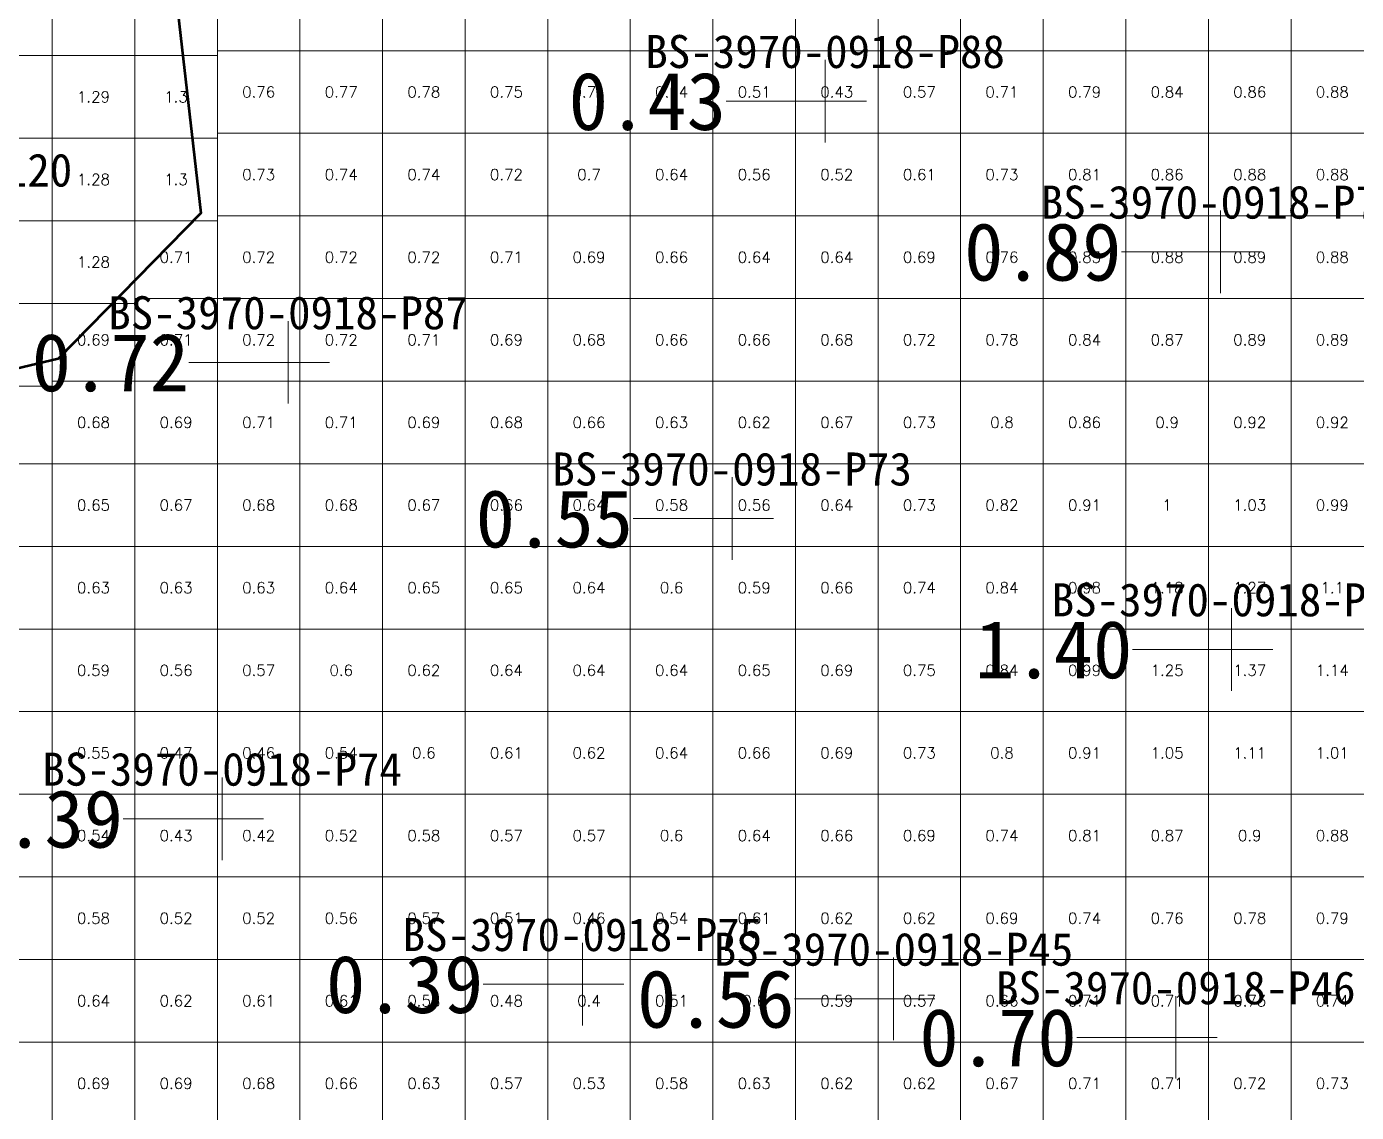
# Model space of a CAD drawing. Header units: inches. Extents: x 469796 to 469991, y 4349683 to 4349814.
# Drawn here: x 469889.99 to 469906.1, y 4349738.59 to 4349751.73 of the extents above; entities that cross this region are included whole.
import ezdxf
from ezdxf.enums import TextEntityAlignment as Align

# ---------------------------------------------------------------- set-up
doc = ezdxf.new("R2010")
doc.units = ezdxf.units.IN
doc.header["$MEASUREMENT"] = 0
for name, color, linetype, lineweight in [('点', 7, 'Continuous', 0), ('爆区方格网', 7, 'Continuous', 0), ('线条', 7, 'Continuous', 0), ('钻孔', 7, 'Continuous', 0)]:
    doc.layers.add(name, color=color, linetype=linetype, lineweight=lineweight)
doc.styles.add('3dmine_textStyle_1', font='txt.shx', dxfattribs={"height": 1, "bigfont": 'gbcbig.shx'})
doc.styles.add('3dmine_textStyle_2', font='', dxfattribs={"height": 1})
doc.styles.get('3dmine_textStyle_2').set_extended_font_data('SimSun-ExtB')

msp = doc.modelspace()

# ---------------------------------------------------------------- hatches: boundary and pattern name
at = {"layer": '钻孔', "linetype": 'Continuous', "lineweight": 0, "true_color": 0x808080, "extrusion": (0, 1, 0)}
for points in [[(-469900.663, 3959.675), (-469899.663, 3959.675), (-469899.663, 3972.675), (-469900.663, 3972.675)], [(-469893.362, 3959.975), (-469892.362, 3959.975), (-469892.362, 3972.975), (-469893.362, 3972.975)], [(-469897.724, 3959.82), (-469896.724, 3959.82), (-469896.724, 3972.82), (-469897.724, 3972.82)]]:
    msp.add_hatch(color=8, dxfattribs=at).paths.add_polyline_path(points, flags=0)
at = {"layer": '钻孔', "linetype": 'Continuous', "lineweight": 0, "true_color": 0x00ffff, "extrusion": (0, 1, 0)}
for points in [[(-469905.451, 3959.562), (-469904.451, 3959.562), (-469904.451, 3972.562), (-469905.451, 3972.562)], [(-469894.16, 3959.778), (-469893.16, 3959.778), (-469893.16, 3972.778), (-469894.16, 3972.778)], [(-469899.537, 3959.811), (-469898.537, 3959.811), (-469898.537, 3972.811), (-469899.537, 3972.811)], [(-469901.491, 3960.455), (-469900.491, 3960.455), (-469900.491, 3972.455), (-469901.491, 3972.455)], [(-469904.909, 3959.804), (-469903.909, 3959.804), (-469903.909, 3972.804), (-469904.909, 3972.804)]]:
    msp.add_hatch(color=4, dxfattribs=at).paths.add_polyline_path(points, flags=0)
at = {"layer": '钻孔', "linetype": 'Continuous', "lineweight": 0, "true_color": 0x0000ff, "extrusion": (0, 1, 0)}
msp.add_hatch(color=5, dxfattribs=at).paths.add_polyline_path([(-469905.583, 3959.773), (-469904.583, 3959.773), (-469904.583, 3972.773), (-469905.583, 3972.773)], flags=0)

# ---------------------------------------------------------------- linework, layer by layer
at = {"color": 5, "linetype": 'Continuous', "lineweight": 50, "elevation": 3966.246}
msp.add_lwpolyline([(469863.277, 4349745.916), (469865.372, 4349742.59), (469870.758, 4349742.39), (469875.513, 4349745.185), (469875.059, 4349748.364), (469877.541, 4349750.341), (469880.7, 4349749.043), (469882.661, 4349748.577), (469887.283, 4349746.98), (469890.375, 4349747.712), (469892.104, 4349749.476), (469891.705, 4349752.968), (469892.637, 4349754.266), (469889.478, 4349756.794), (469884.88, 4349759.29), (469865.757, 4349749.122), (469863.277, 4349745.916)], dxfattribs=at)
at = {"color": 5, "linetype": 'Continuous', "lineweight": 53, "elevation": 3966.246}
msp.add_lwpolyline([(469889.478, 4349756.794), (469892.637, 4349754.266), (469891.705, 4349752.968), (469892.104, 4349749.476), (469890.375, 4349747.712), (469887.283, 4349746.98)], dxfattribs=at)
at = {"layer": '点', "color": 138, "linetype": 'Continuous', "lineweight": 0, "true_color": 0x004c4c}
for points, elevation in [([(469899.663, 4349750.332), (469899.663, 4349751.332)], 3972.675), ([(469900.163, 4349750.832), (469899.163, 4349750.832)], 3972.675), ([(469904.451, 4349748.509), (469904.451, 4349749.509)], 3972.562), ([(469904.951, 4349749.009), (469903.951, 4349749.009)], 3972.562), ([(469893.16, 4349747.17), (469893.16, 4349748.17)], 3972.778), ([(469893.66, 4349747.67), (469892.66, 4349747.67)], 3972.778), ([(469898.537, 4349745.279), (469898.537, 4349746.279)], 3972.811), ([(469899.037, 4349745.779), (469898.037, 4349745.779)], 3972.811), ([(469904.583, 4349743.696), (469904.583, 4349744.696)], 3972.773), ([(469905.083, 4349744.196), (469904.083, 4349744.196)], 3972.773), ([(469892.362, 4349741.646), (469892.362, 4349742.646)], 3972.975), ([(469892.862, 4349742.146), (469891.862, 4349742.146)], 3972.975), ([(469896.724, 4349739.644), (469896.724, 4349740.644)], 3972.82), ([(469900.491, 4349739.467), (469900.491, 4349740.467)], 3972.455), ([(469897.224, 4349740.144), (469896.224, 4349740.144)], 3972.82), ([(469903.909, 4349739), (469903.909, 4349740)], 3972.804), ([(469900.991, 4349739.967), (469899.991, 4349739.967)], 3972.455), ([(469904.409, 4349739.5), (469903.409, 4349739.5)], 3972.804)]:
    msp.add_lwpolyline(points, dxfattribs=dict(at, elevation=elevation))
at = {"layer": '爆区方格网', "color": 4, "linetype": 'Continuous', "lineweight": 0, "true_color": 0x00ffff, "elevation": 3972.193}
for points in [[(469893.304, 4349751.442), (469892.304, 4349751.442), (469892.304, 4349752.442), (469893.304, 4349752.442), (469893.304, 4349751.442)], [(469894.304, 4349751.442), (469893.304, 4349751.442), (469893.304, 4349752.442), (469894.304, 4349752.442), (469894.304, 4349751.442)], [(469895.304, 4349751.442), (469894.304, 4349751.442), (469894.304, 4349752.442), (469895.304, 4349752.442), (469895.304, 4349751.442)], [(469896.304, 4349751.442), (469895.304, 4349751.442), (469895.304, 4349752.442), (469896.304, 4349752.442), (469896.304, 4349751.442)], [(469897.304, 4349751.442), (469896.304, 4349751.442), (469896.304, 4349752.442), (469897.304, 4349752.442), (469897.304, 4349751.442)], [(469898.304, 4349751.442), (469897.304, 4349751.442), (469897.304, 4349752.442), (469898.304, 4349752.442), (469898.304, 4349751.442)], [(469899.304, 4349751.442), (469898.304, 4349751.442), (469898.304, 4349752.442), (469899.304, 4349752.442), (469899.304, 4349751.442)], [(469900.304, 4349751.442), (469899.304, 4349751.442), (469899.304, 4349752.442), (469900.304, 4349752.442), (469900.304, 4349751.442)], [(469901.304, 4349751.442), (469900.304, 4349751.442), (469900.304, 4349752.442), (469901.304, 4349752.442), (469901.304, 4349751.442)], [(469902.304, 4349751.442), (469901.304, 4349751.442), (469901.304, 4349752.442), (469902.304, 4349752.442), (469902.304, 4349751.442)], [(469903.304, 4349751.442), (469902.304, 4349751.442), (469902.304, 4349752.442), (469903.304, 4349752.442), (469903.304, 4349751.442)], [(469904.304, 4349751.442), (469903.304, 4349751.442), (469903.304, 4349752.442), (469904.304, 4349752.442), (469904.304, 4349751.442)], [(469905.304, 4349751.442), (469904.304, 4349751.442), (469904.304, 4349752.442), (469905.304, 4349752.442), (469905.304, 4349751.442)], [(469906.304, 4349751.442), (469905.304, 4349751.442), (469905.304, 4349752.442), (469906.304, 4349752.442), (469906.304, 4349751.442)], [(469893.304, 4349750.442), (469892.304, 4349750.442), (469892.304, 4349751.383), (469892.304, 4349751.442), (469893.304, 4349751.442), (469893.304, 4349750.442)], [(469894.304, 4349750.442), (469893.304, 4349750.442), (469893.304, 4349751.442), (469894.304, 4349751.442), (469894.304, 4349750.442)], [(469895.304, 4349750.442), (469894.304, 4349750.442), (469894.304, 4349751.442), (469895.304, 4349751.442), (469895.304, 4349750.442)], [(469896.304, 4349750.442), (469895.304, 4349750.442), (469895.304, 4349751.442), (469896.304, 4349751.442), (469896.304, 4349750.442)], [(469897.304, 4349750.442), (469896.304, 4349750.442), (469896.304, 4349751.442), (469897.304, 4349751.442), (469897.304, 4349750.442)], [(469898.304, 4349750.442), (469897.304, 4349750.442), (469897.304, 4349751.442), (469898.304, 4349751.442), (469898.304, 4349750.442)], [(469899.304, 4349750.442), (469898.304, 4349750.442), (469898.304, 4349751.442), (469899.304, 4349751.442), (469899.304, 4349750.442)], [(469900.304, 4349750.442), (469899.304, 4349750.442), (469899.304, 4349751.442), (469900.304, 4349751.442), (469900.304, 4349750.442)], [(469901.304, 4349750.442), (469900.304, 4349750.442), (469900.304, 4349751.442), (469901.304, 4349751.442), (469901.304, 4349750.442)], [(469902.304, 4349750.442), (469901.304, 4349750.442), (469901.304, 4349751.442), (469902.304, 4349751.442), (469902.304, 4349750.442)], [(469903.304, 4349750.442), (469902.304, 4349750.442), (469902.304, 4349751.442), (469903.304, 4349751.442), (469903.304, 4349750.442)], [(469904.304, 4349750.442), (469903.304, 4349750.442), (469903.304, 4349751.442), (469904.304, 4349751.442), (469904.304, 4349750.442)], [(469905.304, 4349750.442), (469904.304, 4349750.442), (469904.304, 4349751.442), (469905.304, 4349751.442), (469905.304, 4349750.442)], [(469906.304, 4349750.442), (469905.304, 4349750.442), (469905.304, 4349751.442), (469906.304, 4349751.442), (469906.304, 4349750.442)], [(469893.304, 4349749.442), (469892.304, 4349749.442), (469892.304, 4349750.383), (469892.304, 4349750.442), (469893.304, 4349750.442), (469893.304, 4349749.442)], [(469894.304, 4349749.442), (469893.304, 4349749.442), (469893.304, 4349750.442), (469894.304, 4349750.442), (469894.304, 4349749.442)], [(469895.304, 4349749.442), (469894.304, 4349749.442), (469894.304, 4349750.442), (469895.304, 4349750.442), (469895.304, 4349749.442)], [(469896.304, 4349749.442), (469895.304, 4349749.442), (469895.304, 4349750.442), (469896.304, 4349750.442), (469896.304, 4349749.442)], [(469897.304, 4349749.442), (469896.304, 4349749.442), (469896.304, 4349750.442), (469897.304, 4349750.442), (469897.304, 4349749.442)], [(469898.304, 4349749.442), (469897.304, 4349749.442), (469897.304, 4349750.442), (469898.304, 4349750.442), (469898.304, 4349749.442)], [(469899.304, 4349749.442), (469898.304, 4349749.442), (469898.304, 4349750.442), (469899.304, 4349750.442), (469899.304, 4349749.442)], [(469900.304, 4349749.442), (469899.304, 4349749.442), (469899.304, 4349750.442), (469900.304, 4349750.442), (469900.304, 4349749.442)], [(469901.304, 4349749.442), (469900.304, 4349749.442), (469900.304, 4349750.442), (469901.304, 4349750.442), (469901.304, 4349749.442)], [(469902.304, 4349749.442), (469901.304, 4349749.442), (469901.304, 4349750.442), (469902.304, 4349750.442), (469902.304, 4349749.442)], [(469903.304, 4349749.442), (469902.304, 4349749.442), (469902.304, 4349750.442), (469903.304, 4349750.442), (469903.304, 4349749.442)], [(469904.304, 4349749.442), (469903.304, 4349749.442), (469903.304, 4349750.442), (469904.304, 4349750.442), (469904.304, 4349749.442)], [(469905.304, 4349749.442), (469904.304, 4349749.442), (469904.304, 4349750.442), (469905.304, 4349750.442), (469905.304, 4349749.442)], [(469906.304, 4349749.442), (469905.304, 4349749.442), (469905.304, 4349750.442), (469906.304, 4349750.442), (469906.304, 4349749.442)], [(469892.304, 4349748.442), (469891.304, 4349748.442), (469891.304, 4349749.383), (469892.304, 4349749.383), (469892.304, 4349748.442)], [(469893.304, 4349748.442), (469892.304, 4349748.442), (469892.304, 4349749.383), (469892.304, 4349749.442), (469893.304, 4349749.442), (469893.304, 4349748.442)], [(469894.304, 4349748.442), (469893.304, 4349748.442), (469893.304, 4349749.442), (469894.304, 4349749.442), (469894.304, 4349748.442)], [(469895.304, 4349748.442), (469894.304, 4349748.442), (469894.304, 4349749.442), (469895.304, 4349749.442), (469895.304, 4349748.442)], [(469896.304, 4349748.442), (469895.304, 4349748.442), (469895.304, 4349749.442), (469896.304, 4349749.442), (469896.304, 4349748.442)], [(469897.304, 4349748.442), (469896.304, 4349748.442), (469896.304, 4349749.442), (469897.304, 4349749.442), (469897.304, 4349748.442)], [(469898.304, 4349748.442), (469897.304, 4349748.442), (469897.304, 4349749.442), (469898.304, 4349749.442), (469898.304, 4349748.442)], [(469899.304, 4349748.442), (469898.304, 4349748.442), (469898.304, 4349749.442), (469899.304, 4349749.442), (469899.304, 4349748.442)], [(469900.304, 4349748.442), (469899.304, 4349748.442), (469899.304, 4349749.442), (469900.304, 4349749.442), (469900.304, 4349748.442)], [(469901.304, 4349748.442), (469900.304, 4349748.442), (469900.304, 4349749.442), (469901.304, 4349749.442), (469901.304, 4349748.442)], [(469902.304, 4349748.442), (469901.304, 4349748.442), (469901.304, 4349749.442), (469902.304, 4349749.442), (469902.304, 4349748.442)], [(469903.304, 4349748.442), (469902.304, 4349748.442), (469902.304, 4349749.442), (469903.304, 4349749.442), (469903.304, 4349748.442)], [(469904.304, 4349748.442), (469903.304, 4349748.442), (469903.304, 4349749.442), (469904.304, 4349749.442), (469904.304, 4349748.442)], [(469905.304, 4349748.442), (469904.304, 4349748.442), (469904.304, 4349749.442), (469905.304, 4349749.442), (469905.304, 4349748.442)], [(469906.304, 4349748.442), (469905.304, 4349748.442), (469905.304, 4349749.442), (469906.304, 4349749.442), (469906.304, 4349748.442)], [(469891.304, 4349747.442), (469890.304, 4349747.442), (469890.304, 4349748.383), (469891.304, 4349748.383), (469891.304, 4349747.442)], [(469892.304, 4349747.442), (469891.304, 4349747.442), (469891.304, 4349748.383), (469891.304, 4349748.442), (469892.304, 4349748.442), (469892.304, 4349747.442)], [(469893.304, 4349747.442), (469892.304, 4349747.442), (469892.304, 4349748.442), (469893.304, 4349748.442), (469893.304, 4349747.442)], [(469894.304, 4349747.442), (469893.304, 4349747.442), (469893.304, 4349748.442), (469894.304, 4349748.442), (469894.304, 4349747.442)], [(469895.304, 4349747.442), (469894.304, 4349747.442), (469894.304, 4349748.442), (469895.304, 4349748.442), (469895.304, 4349747.442)], [(469896.304, 4349747.442), (469895.304, 4349747.442), (469895.304, 4349748.442), (469896.304, 4349748.442), (469896.304, 4349747.442)], [(469897.304, 4349747.442), (469896.304, 4349747.442), (469896.304, 4349748.442), (469897.304, 4349748.442), (469897.304, 4349747.442)], [(469898.304, 4349747.442), (469897.304, 4349747.442), (469897.304, 4349748.442), (469898.304, 4349748.442), (469898.304, 4349747.442)], [(469899.304, 4349747.442), (469898.304, 4349747.442), (469898.304, 4349748.442), (469899.304, 4349748.442), (469899.304, 4349747.442)], [(469900.304, 4349747.442), (469899.304, 4349747.442), (469899.304, 4349748.442), (469900.304, 4349748.442), (469900.304, 4349747.442)], [(469901.304, 4349747.442), (469900.304, 4349747.442), (469900.304, 4349748.442), (469901.304, 4349748.442), (469901.304, 4349747.442)], [(469902.304, 4349747.442), (469901.304, 4349747.442), (469901.304, 4349748.442), (469902.304, 4349748.442), (469902.304, 4349747.442)], [(469903.304, 4349747.442), (469902.304, 4349747.442), (469902.304, 4349748.442), (469903.304, 4349748.442), (469903.304, 4349747.442)], [(469904.304, 4349747.442), (469903.304, 4349747.442), (469903.304, 4349748.442), (469904.304, 4349748.442), (469904.304, 4349747.442)], [(469905.304, 4349747.442), (469904.304, 4349747.442), (469904.304, 4349748.442), (469905.304, 4349748.442), (469905.304, 4349747.442)], [(469906.304, 4349747.442), (469905.304, 4349747.442), (469905.304, 4349748.442), (469906.304, 4349748.442), (469906.304, 4349747.442)], [(469891.304, 4349746.442), (469890.304, 4349746.442), (469890.304, 4349747.383), (469890.304, 4349747.442), (469891.304, 4349747.442), (469891.304, 4349746.442)], [(469892.304, 4349746.442), (469891.304, 4349746.442), (469891.304, 4349747.442), (469892.304, 4349747.442), (469892.304, 4349746.442)], [(469893.304, 4349746.442), (469892.304, 4349746.442), (469892.304, 4349747.442), (469893.304, 4349747.442), (469893.304, 4349746.442)], [(469894.304, 4349746.442), (469893.304, 4349746.442), (469893.304, 4349747.442), (469894.304, 4349747.442), (469894.304, 4349746.442)], [(469895.304, 4349746.442), (469894.304, 4349746.442), (469894.304, 4349747.442), (469895.304, 4349747.442), (469895.304, 4349746.442)], [(469896.304, 4349746.442), (469895.304, 4349746.442), (469895.304, 4349747.442), (469896.304, 4349747.442), (469896.304, 4349746.442)], [(469897.304, 4349746.442), (469896.304, 4349746.442), (469896.304, 4349747.442), (469897.304, 4349747.442), (469897.304, 4349746.442)], [(469898.304, 4349746.442), (469897.304, 4349746.442), (469897.304, 4349747.442), (469898.304, 4349747.442), (469898.304, 4349746.442)], [(469899.304, 4349746.442), (469898.304, 4349746.442), (469898.304, 4349747.442), (469899.304, 4349747.442), (469899.304, 4349746.442)], [(469900.304, 4349746.442), (469899.304, 4349746.442), (469899.304, 4349747.442), (469900.304, 4349747.442), (469900.304, 4349746.442)], [(469901.304, 4349746.442), (469900.304, 4349746.442), (469900.304, 4349747.442), (469901.304, 4349747.442), (469901.304, 4349746.442)], [(469902.304, 4349746.442), (469901.304, 4349746.442), (469901.304, 4349747.442), (469902.304, 4349747.442), (469902.304, 4349746.442)], [(469903.304, 4349746.442), (469902.304, 4349746.442), (469902.304, 4349747.442), (469903.304, 4349747.442), (469903.304, 4349746.442)], [(469904.304, 4349746.442), (469903.304, 4349746.442), (469903.304, 4349747.442), (469904.304, 4349747.442), (469904.304, 4349746.442)], [(469905.304, 4349746.442), (469904.304, 4349746.442), (469904.304, 4349747.442), (469905.304, 4349747.442), (469905.304, 4349746.442)], [(469906.304, 4349746.442), (469905.304, 4349746.442), (469905.304, 4349747.442), (469906.304, 4349747.442), (469906.304, 4349746.442)], [(469890.304, 4349746.442), (469889.304, 4349746.442), (469889.304, 4349747.383), (469890.304, 4349747.383), (469890.304, 4349746.442)], [(469890.304, 4349745.442), (469889.304, 4349745.442), (469889.304, 4349746.442), (469890.304, 4349746.442), (469890.304, 4349745.442)], [(469891.304, 4349745.442), (469890.304, 4349745.442), (469890.304, 4349746.442), (469891.304, 4349746.442), (469891.304, 4349745.442)], [(469892.304, 4349745.442), (469891.304, 4349745.442), (469891.304, 4349746.442), (469892.304, 4349746.442), (469892.304, 4349745.442)], [(469893.304, 4349745.442), (469892.304, 4349745.442), (469892.304, 4349746.442), (469893.304, 4349746.442), (469893.304, 4349745.442)], [(469894.304, 4349745.442), (469893.304, 4349745.442), (469893.304, 4349746.442), (469894.304, 4349746.442), (469894.304, 4349745.442)], [(469895.304, 4349745.442), (469894.304, 4349745.442), (469894.304, 4349746.442), (469895.304, 4349746.442), (469895.304, 4349745.442)], [(469896.304, 4349745.442), (469895.304, 4349745.442), (469895.304, 4349746.442), (469896.304, 4349746.442), (469896.304, 4349745.442)], [(469897.304, 4349745.442), (469896.304, 4349745.442), (469896.304, 4349746.442), (469897.304, 4349746.442), (469897.304, 4349745.442)], [(469898.304, 4349745.442), (469897.304, 4349745.442), (469897.304, 4349746.442), (469898.304, 4349746.442), (469898.304, 4349745.442)], [(469899.304, 4349745.442), (469898.304, 4349745.442), (469898.304, 4349746.442), (469899.304, 4349746.442), (469899.304, 4349745.442)], [(469900.304, 4349745.442), (469899.304, 4349745.442), (469899.304, 4349746.442), (469900.304, 4349746.442), (469900.304, 4349745.442)], [(469901.304, 4349745.442), (469900.304, 4349745.442), (469900.304, 4349746.442), (469901.304, 4349746.442), (469901.304, 4349745.442)], [(469902.304, 4349745.442), (469901.304, 4349745.442), (469901.304, 4349746.442), (469902.304, 4349746.442), (469902.304, 4349745.442)], [(469903.304, 4349745.442), (469902.304, 4349745.442), (469902.304, 4349746.442), (469903.304, 4349746.442), (469903.304, 4349745.442)], [(469904.304, 4349745.442), (469903.304, 4349745.442), (469903.304, 4349746.442), (469904.304, 4349746.442), (469904.304, 4349745.442)], [(469905.304, 4349745.442), (469904.304, 4349745.442), (469904.304, 4349746.442), (469905.304, 4349746.442), (469905.304, 4349745.442)], [(469906.304, 4349745.442), (469905.304, 4349745.442), (469905.304, 4349746.442), (469906.304, 4349746.442), (469906.304, 4349745.442)], [(469890.304, 4349744.442), (469889.304, 4349744.442), (469889.304, 4349745.442), (469890.304, 4349745.442), (469890.304, 4349744.442)], [(469891.304, 4349744.442), (469890.304, 4349744.442), (469890.304, 4349745.442), (469891.304, 4349745.442), (469891.304, 4349744.442)], [(469892.304, 4349744.442), (469891.304, 4349744.442), (469891.304, 4349745.442), (469892.304, 4349745.442), (469892.304, 4349744.442)], [(469893.304, 4349744.442), (469892.304, 4349744.442), (469892.304, 4349745.442), (469893.304, 4349745.442), (469893.304, 4349744.442)], [(469894.304, 4349744.442), (469893.304, 4349744.442), (469893.304, 4349745.442), (469894.304, 4349745.442), (469894.304, 4349744.442)], [(469895.304, 4349744.442), (469894.304, 4349744.442), (469894.304, 4349745.442), (469895.304, 4349745.442), (469895.304, 4349744.442)], [(469896.304, 4349744.442), (469895.304, 4349744.442), (469895.304, 4349745.442), (469896.304, 4349745.442), (469896.304, 4349744.442)], [(469897.304, 4349744.442), (469896.304, 4349744.442), (469896.304, 4349745.442), (469897.304, 4349745.442), (469897.304, 4349744.442)], [(469898.304, 4349744.442), (469897.304, 4349744.442), (469897.304, 4349745.442), (469898.304, 4349745.442), (469898.304, 4349744.442)], [(469899.304, 4349744.442), (469898.304, 4349744.442), (469898.304, 4349745.442), (469899.304, 4349745.442), (469899.304, 4349744.442)], [(469900.304, 4349744.442), (469899.304, 4349744.442), (469899.304, 4349745.442), (469900.304, 4349745.442), (469900.304, 4349744.442)], [(469901.304, 4349744.442), (469900.304, 4349744.442), (469900.304, 4349745.442), (469901.304, 4349745.442), (469901.304, 4349744.442)], [(469902.304, 4349744.442), (469901.304, 4349744.442), (469901.304, 4349745.442), (469902.304, 4349745.442), (469902.304, 4349744.442)], [(469903.304, 4349744.442), (469902.304, 4349744.442), (469902.304, 4349745.442), (469903.304, 4349745.442), (469903.304, 4349744.442)], [(469904.304, 4349744.442), (469903.304, 4349744.442), (469903.304, 4349745.442), (469904.304, 4349745.442), (469904.304, 4349744.442)], [(469905.304, 4349744.442), (469904.304, 4349744.442), (469904.304, 4349745.442), (469905.304, 4349745.442), (469905.304, 4349744.442)], [(469906.304, 4349744.442), (469905.304, 4349744.442), (469905.304, 4349745.442), (469906.304, 4349745.442), (469906.304, 4349744.442)], [(469890.304, 4349743.442), (469889.304, 4349743.442), (469889.304, 4349744.442), (469890.304, 4349744.442), (469890.304, 4349743.442)], [(469891.304, 4349743.442), (469890.304, 4349743.442), (469890.304, 4349744.442), (469891.304, 4349744.442), (469891.304, 4349743.442)], [(469892.304, 4349743.442), (469891.304, 4349743.442), (469891.304, 4349744.442), (469892.304, 4349744.442), (469892.304, 4349743.442)], [(469893.304, 4349743.442), (469892.304, 4349743.442), (469892.304, 4349744.442), (469893.304, 4349744.442), (469893.304, 4349743.442)], [(469894.304, 4349743.442), (469893.304, 4349743.442), (469893.304, 4349744.442), (469894.304, 4349744.442), (469894.304, 4349743.442)], [(469895.304, 4349743.442), (469894.304, 4349743.442), (469894.304, 4349744.442), (469895.304, 4349744.442), (469895.304, 4349743.442)], [(469896.304, 4349743.442), (469895.304, 4349743.442), (469895.304, 4349744.442), (469896.304, 4349744.442), (469896.304, 4349743.442)], [(469897.304, 4349743.442), (469896.304, 4349743.442), (469896.304, 4349744.442), (469897.304, 4349744.442), (469897.304, 4349743.442)], [(469898.304, 4349743.442), (469897.304, 4349743.442), (469897.304, 4349744.442), (469898.304, 4349744.442), (469898.304, 4349743.442)], [(469899.304, 4349743.442), (469898.304, 4349743.442), (469898.304, 4349744.442), (469899.304, 4349744.442), (469899.304, 4349743.442)], [(469900.304, 4349743.442), (469899.304, 4349743.442), (469899.304, 4349744.442), (469900.304, 4349744.442), (469900.304, 4349743.442)], [(469901.304, 4349743.442), (469900.304, 4349743.442), (469900.304, 4349744.442), (469901.304, 4349744.442), (469901.304, 4349743.442)], [(469902.304, 4349743.442), (469901.304, 4349743.442), (469901.304, 4349744.442), (469902.304, 4349744.442), (469902.304, 4349743.442)], [(469903.304, 4349743.442), (469902.304, 4349743.442), (469902.304, 4349744.442), (469903.304, 4349744.442), (469903.304, 4349743.442)], [(469904.304, 4349743.442), (469903.304, 4349743.442), (469903.304, 4349744.442), (469904.304, 4349744.442), (469904.304, 4349743.442)], [(469905.304, 4349743.442), (469904.304, 4349743.442), (469904.304, 4349744.442), (469905.304, 4349744.442), (469905.304, 4349743.442)], [(469906.304, 4349743.442), (469905.304, 4349743.442), (469905.304, 4349744.442), (469906.304, 4349744.442), (469906.304, 4349743.442)], [(469890.304, 4349742.442), (469889.304, 4349742.442), (469889.304, 4349743.442), (469890.304, 4349743.442), (469890.304, 4349742.442)], [(469891.304, 4349742.442), (469890.304, 4349742.442), (469890.304, 4349743.442), (469891.304, 4349743.442), (469891.304, 4349742.442)], [(469892.304, 4349742.442), (469891.304, 4349742.442), (469891.304, 4349743.442), (469892.304, 4349743.442), (469892.304, 4349742.442)], [(469893.304, 4349742.442), (469892.304, 4349742.442), (469892.304, 4349743.442), (469893.304, 4349743.442), (469893.304, 4349742.442)], [(469894.304, 4349742.442), (469893.304, 4349742.442), (469893.304, 4349743.442), (469894.304, 4349743.442), (469894.304, 4349742.442)], [(469895.304, 4349742.442), (469894.304, 4349742.442), (469894.304, 4349743.442), (469895.304, 4349743.442), (469895.304, 4349742.442)], [(469896.304, 4349742.442), (469895.304, 4349742.442), (469895.304, 4349743.442), (469896.304, 4349743.442), (469896.304, 4349742.442)], [(469897.304, 4349742.442), (469896.304, 4349742.442), (469896.304, 4349743.442), (469897.304, 4349743.442), (469897.304, 4349742.442)], [(469898.304, 4349742.442), (469897.304, 4349742.442), (469897.304, 4349743.442), (469898.304, 4349743.442), (469898.304, 4349742.442)], [(469899.304, 4349742.442), (469898.304, 4349742.442), (469898.304, 4349743.442), (469899.304, 4349743.442), (469899.304, 4349742.442)], [(469900.304, 4349742.442), (469899.304, 4349742.442), (469899.304, 4349743.442), (469900.304, 4349743.442), (469900.304, 4349742.442)], [(469901.304, 4349742.442), (469900.304, 4349742.442), (469900.304, 4349743.442), (469901.304, 4349743.442), (469901.304, 4349742.442)], [(469902.304, 4349742.442), (469901.304, 4349742.442), (469901.304, 4349743.442), (469902.304, 4349743.442), (469902.304, 4349742.442)], [(469903.304, 4349742.442), (469902.304, 4349742.442), (469902.304, 4349743.442), (469903.304, 4349743.442), (469903.304, 4349742.442)], [(469904.304, 4349742.442), (469903.304, 4349742.442), (469903.304, 4349743.442), (469904.304, 4349743.442), (469904.304, 4349742.442)], [(469905.304, 4349742.442), (469904.304, 4349742.442), (469904.304, 4349743.442), (469905.304, 4349743.442), (469905.304, 4349742.442)], [(469906.304, 4349742.442), (469905.304, 4349742.442), (469905.304, 4349743.442), (469906.304, 4349743.442), (469906.304, 4349742.442)], [(469890.304, 4349741.442), (469889.304, 4349741.442), (469889.304, 4349742.442), (469890.304, 4349742.442), (469890.304, 4349741.442)], [(469891.304, 4349741.442), (469890.304, 4349741.442), (469890.304, 4349742.442), (469891.304, 4349742.442), (469891.304, 4349741.442)], [(469892.304, 4349741.442), (469891.304, 4349741.442), (469891.304, 4349742.442), (469892.304, 4349742.442), (469892.304, 4349741.442)], [(469893.304, 4349741.442), (469892.304, 4349741.442), (469892.304, 4349742.442), (469893.304, 4349742.442), (469893.304, 4349741.442)], [(469894.304, 4349741.442), (469893.304, 4349741.442), (469893.304, 4349742.442), (469894.304, 4349742.442), (469894.304, 4349741.442)], [(469895.304, 4349741.442), (469894.304, 4349741.442), (469894.304, 4349742.442), (469895.304, 4349742.442), (469895.304, 4349741.442)], [(469896.304, 4349741.442), (469895.304, 4349741.442), (469895.304, 4349742.442), (469896.304, 4349742.442), (469896.304, 4349741.442)], [(469897.304, 4349741.442), (469896.304, 4349741.442), (469896.304, 4349742.442), (469897.304, 4349742.442), (469897.304, 4349741.442)], [(469898.304, 4349741.442), (469897.304, 4349741.442), (469897.304, 4349742.442), (469898.304, 4349742.442), (469898.304, 4349741.442)], [(469899.304, 4349741.442), (469898.304, 4349741.442), (469898.304, 4349742.442), (469899.304, 4349742.442), (469899.304, 4349741.442)], [(469900.304, 4349741.442), (469899.304, 4349741.442), (469899.304, 4349742.442), (469900.304, 4349742.442), (469900.304, 4349741.442)], [(469901.304, 4349741.442), (469900.304, 4349741.442), (469900.304, 4349742.442), (469901.304, 4349742.442), (469901.304, 4349741.442)], [(469902.304, 4349741.442), (469901.304, 4349741.442), (469901.304, 4349742.442), (469902.304, 4349742.442), (469902.304, 4349741.442)], [(469903.304, 4349741.442), (469902.304, 4349741.442), (469902.304, 4349742.442), (469903.304, 4349742.442), (469903.304, 4349741.442)], [(469904.304, 4349741.442), (469903.304, 4349741.442), (469903.304, 4349742.442), (469904.304, 4349742.442), (469904.304, 4349741.442)], [(469905.304, 4349741.442), (469904.304, 4349741.442), (469904.304, 4349742.442), (469905.304, 4349742.442), (469905.304, 4349741.442)], [(469906.304, 4349741.442), (469905.304, 4349741.442), (469905.304, 4349742.442), (469906.304, 4349742.442), (469906.304, 4349741.442)], [(469890.304, 4349740.442), (469889.304, 4349740.442), (469889.304, 4349741.442), (469890.304, 4349741.442), (469890.304, 4349740.442)], [(469891.304, 4349740.442), (469890.304, 4349740.442), (469890.304, 4349741.442), (469891.304, 4349741.442), (469891.304, 4349740.442)], [(469892.304, 4349740.442), (469891.304, 4349740.442), (469891.304, 4349741.442), (469892.304, 4349741.442), (469892.304, 4349740.442)], [(469893.304, 4349740.442), (469892.304, 4349740.442), (469892.304, 4349741.442), (469893.304, 4349741.442), (469893.304, 4349740.442)], [(469894.304, 4349740.442), (469893.304, 4349740.442), (469893.304, 4349741.442), (469894.304, 4349741.442), (469894.304, 4349740.442)], [(469895.304, 4349740.442), (469894.304, 4349740.442), (469894.304, 4349741.442), (469895.304, 4349741.442), (469895.304, 4349740.442)], [(469896.304, 4349740.442), (469895.304, 4349740.442), (469895.304, 4349741.442), (469896.304, 4349741.442), (469896.304, 4349740.442)], [(469897.304, 4349740.442), (469896.304, 4349740.442), (469896.304, 4349741.442), (469897.304, 4349741.442), (469897.304, 4349740.442)], [(469898.304, 4349740.442), (469897.304, 4349740.442), (469897.304, 4349741.442), (469898.304, 4349741.442), (469898.304, 4349740.442)], [(469899.304, 4349740.442), (469898.304, 4349740.442), (469898.304, 4349741.442), (469899.304, 4349741.442), (469899.304, 4349740.442)], [(469900.304, 4349740.442), (469899.304, 4349740.442), (469899.304, 4349741.442), (469900.304, 4349741.442), (469900.304, 4349740.442)], [(469901.304, 4349740.442), (469900.304, 4349740.442), (469900.304, 4349741.442), (469901.304, 4349741.442), (469901.304, 4349740.442)], [(469902.304, 4349740.442), (469901.304, 4349740.442), (469901.304, 4349741.442), (469902.304, 4349741.442), (469902.304, 4349740.442)], [(469903.304, 4349740.442), (469902.304, 4349740.442), (469902.304, 4349741.442), (469903.304, 4349741.442), (469903.304, 4349740.442)], [(469904.304, 4349740.442), (469903.304, 4349740.442), (469903.304, 4349741.442), (469904.304, 4349741.442), (469904.304, 4349740.442)], [(469905.304, 4349740.442), (469904.304, 4349740.442), (469904.304, 4349741.442), (469905.304, 4349741.442), (469905.304, 4349740.442)], [(469906.304, 4349740.442), (469905.304, 4349740.442), (469905.304, 4349741.442), (469906.304, 4349741.442), (469906.304, 4349740.442)], [(469890.304, 4349739.442), (469889.304, 4349739.442), (469889.304, 4349740.442), (469890.304, 4349740.442), (469890.304, 4349739.442)], [(469891.304, 4349739.442), (469890.304, 4349739.442), (469890.304, 4349740.442), (469891.304, 4349740.442), (469891.304, 4349739.442)], [(469892.304, 4349739.442), (469891.304, 4349739.442), (469891.304, 4349740.442), (469892.304, 4349740.442), (469892.304, 4349739.442)], [(469893.304, 4349739.442), (469892.304, 4349739.442), (469892.304, 4349740.442), (469893.304, 4349740.442), (469893.304, 4349739.442)], [(469894.304, 4349739.442), (469893.304, 4349739.442), (469893.304, 4349740.442), (469894.304, 4349740.442), (469894.304, 4349739.442)], [(469895.304, 4349739.442), (469894.304, 4349739.442), (469894.304, 4349740.442), (469895.304, 4349740.442), (469895.304, 4349739.442)], [(469896.304, 4349739.442), (469895.304, 4349739.442), (469895.304, 4349740.442), (469896.304, 4349740.442), (469896.304, 4349739.442)], [(469897.304, 4349739.442), (469896.304, 4349739.442), (469896.304, 4349740.442), (469897.304, 4349740.442), (469897.304, 4349739.442)], [(469898.304, 4349739.442), (469897.304, 4349739.442), (469897.304, 4349740.442), (469898.304, 4349740.442), (469898.304, 4349739.442)], [(469899.304, 4349739.442), (469898.304, 4349739.442), (469898.304, 4349740.442), (469899.304, 4349740.442), (469899.304, 4349739.442)], [(469900.304, 4349739.442), (469899.304, 4349739.442), (469899.304, 4349740.442), (469900.304, 4349740.442), (469900.304, 4349739.442)], [(469901.304, 4349739.442), (469900.304, 4349739.442), (469900.304, 4349740.442), (469901.304, 4349740.442), (469901.304, 4349739.442)], [(469902.304, 4349739.442), (469901.304, 4349739.442), (469901.304, 4349740.442), (469902.304, 4349740.442), (469902.304, 4349739.442)], [(469903.304, 4349739.442), (469902.304, 4349739.442), (469902.304, 4349740.442), (469903.304, 4349740.442), (469903.304, 4349739.442)], [(469904.304, 4349739.442), (469903.304, 4349739.442), (469903.304, 4349740.442), (469904.304, 4349740.442), (469904.304, 4349739.442)], [(469905.304, 4349739.442), (469904.304, 4349739.442), (469904.304, 4349740.442), (469905.304, 4349740.442), (469905.304, 4349739.442)], [(469906.304, 4349739.442), (469905.304, 4349739.442), (469905.304, 4349740.442), (469906.304, 4349740.442), (469906.304, 4349739.442)], [(469890.304, 4349738.442), (469889.304, 4349738.442), (469889.304, 4349739.442), (469890.304, 4349739.442), (469890.304, 4349738.442)], [(469891.304, 4349738.442), (469890.304, 4349738.442), (469890.304, 4349739.442), (469891.304, 4349739.442), (469891.304, 4349738.442)], [(469892.304, 4349738.442), (469891.304, 4349738.442), (469891.304, 4349739.442), (469892.304, 4349739.442), (469892.304, 4349738.442)], [(469893.304, 4349738.442), (469892.304, 4349738.442), (469892.304, 4349739.442), (469893.304, 4349739.442), (469893.304, 4349738.442)], [(469894.304, 4349738.442), (469893.304, 4349738.442), (469893.304, 4349739.442), (469894.304, 4349739.442), (469894.304, 4349738.442)], [(469895.304, 4349738.442), (469894.304, 4349738.442), (469894.304, 4349739.442), (469895.304, 4349739.442), (469895.304, 4349738.442)], [(469896.304, 4349738.442), (469895.304, 4349738.442), (469895.304, 4349739.442), (469896.304, 4349739.442), (469896.304, 4349738.442)], [(469897.304, 4349738.442), (469896.304, 4349738.442), (469896.304, 4349739.442), (469897.304, 4349739.442), (469897.304, 4349738.442)], [(469898.304, 4349738.442), (469897.304, 4349738.442), (469897.304, 4349739.442), (469898.304, 4349739.442), (469898.304, 4349738.442)], [(469899.304, 4349738.442), (469898.304, 4349738.442), (469898.304, 4349739.442), (469899.304, 4349739.442), (469899.304, 4349738.442)], [(469900.304, 4349738.442), (469899.304, 4349738.442), (469899.304, 4349739.442), (469900.304, 4349739.442), (469900.304, 4349738.442)], [(469901.304, 4349738.442), (469900.304, 4349738.442), (469900.304, 4349739.442), (469901.304, 4349739.442), (469901.304, 4349738.442)], [(469902.304, 4349738.442), (469901.304, 4349738.442), (469901.304, 4349739.442), (469902.304, 4349739.442), (469902.304, 4349738.442)], [(469903.304, 4349738.442), (469902.304, 4349738.442), (469902.304, 4349739.442), (469903.304, 4349739.442), (469903.304, 4349738.442)], [(469904.304, 4349738.442), (469903.304, 4349738.442), (469903.304, 4349739.442), (469904.304, 4349739.442), (469904.304, 4349738.442)], [(469905.304, 4349738.442), (469904.304, 4349738.442), (469904.304, 4349739.442), (469905.304, 4349739.442), (469905.304, 4349738.442)], [(469906.304, 4349738.442), (469905.304, 4349738.442), (469905.304, 4349739.442), (469906.304, 4349739.442), (469906.304, 4349738.442)]]:
    msp.add_lwpolyline(points, dxfattribs=at)
at = {"layer": '爆区方格网', "color": 5, "linetype": 'Continuous', "lineweight": 0, "true_color": 0x0000ff, "elevation": 3972.334}
for points in [[(469890.304, 4349751.383), (469889.304, 4349751.383), (469889.304, 4349752.383), (469890.304, 4349752.383), (469890.304, 4349751.383)], [(469891.304, 4349751.383), (469890.304, 4349751.383), (469890.304, 4349752.383), (469891.304, 4349752.383), (469891.304, 4349751.383)], [(469892.304, 4349751.383), (469891.304, 4349751.383), (469891.304, 4349752.383), (469892.304, 4349752.383), (469892.304, 4349751.383)], [(469890.304, 4349750.383), (469889.304, 4349750.383), (469889.304, 4349751.383), (469890.304, 4349751.383), (469890.304, 4349750.383)], [(469891.304, 4349750.383), (469890.304, 4349750.383), (469890.304, 4349751.383), (469891.304, 4349751.383), (469891.304, 4349750.383)], [(469892.304, 4349750.383), (469891.304, 4349750.383), (469891.304, 4349751.383), (469892.304, 4349751.383), (469892.304, 4349750.383)], [(469890.304, 4349749.383), (469889.304, 4349749.383), (469889.304, 4349750.383), (469890.304, 4349750.383), (469890.304, 4349749.383)], [(469891.304, 4349749.383), (469890.304, 4349749.383), (469890.304, 4349750.383), (469891.304, 4349750.383), (469891.304, 4349749.383)], [(469892.304, 4349749.383), (469891.304, 4349749.383), (469891.304, 4349750.383), (469892.304, 4349750.383), (469892.304, 4349749.383)], [(469890.304, 4349748.383), (469889.304, 4349748.383), (469889.304, 4349749.383), (469890.304, 4349749.383), (469890.304, 4349748.383)], [(469891.304, 4349748.383), (469890.304, 4349748.383), (469890.304, 4349749.383), (469891.304, 4349749.383), (469891.304, 4349748.383)], [(469890.304, 4349747.383), (469889.304, 4349747.383), (469889.304, 4349748.383), (469890.304, 4349748.383), (469890.304, 4349747.383)]]:
    msp.add_lwpolyline(points, dxfattribs=at)
at = {"layer": '线条', "color": 138, "linetype": 'Continuous', "lineweight": 0, "true_color": 0x004c4c}
for points, elevation in [([(469899.663, 4349750.832), (469899.663, 4349750.832), (469899.663, 4349750.832)], 3972.675), ([(469904.451, 4349749.009), (469904.451, 4349749.009), (469904.451, 4349749.009)], 3972.562), ([(469893.16, 4349747.67), (469893.16, 4349747.67), (469893.16, 4349747.67)], 3972.778), ([(469898.537, 4349745.779), (469898.537, 4349745.779), (469898.537, 4349745.779)], 3972.811), ([(469904.583, 4349744.196), (469904.583, 4349744.196), (469904.583, 4349744.196)], 3972.773), ([(469892.362, 4349742.146), (469892.362, 4349742.146), (469892.362, 4349742.146)], 3972.975), ([(469896.724, 4349740.144), (469896.724, 4349740.144), (469896.724, 4349740.144)], 3972.82), ([(469900.491, 4349739.967), (469900.491, 4349739.967), (469900.491, 4349739.967)], 3972.455), ([(469903.909, 4349739.5), (469903.909, 4349739.5), (469903.909, 4349739.5)], 3972.804)]:
    msp.add_lwpolyline(points, dxfattribs=dict(at, elevation=elevation))
at = {"layer": '钻孔', "color": 8, "linetype": 'Continuous', "lineweight": 0, "true_color": 0x808080}
for points, elevation in [([(469899.663, 4349750.832), (469898.463, 4349750.832)], 3972.675), ([(469899.663, 4349750.832), (469898.463, 4349750.832)], 3959.675), ([(469892.362, 4349742.146), (469891.162, 4349742.146)], 3972.975), ([(469892.362, 4349742.146), (469891.162, 4349742.146)], 3959.975), ([(469896.724, 4349740.144), (469895.524, 4349740.144)], 3972.82), ([(469896.724, 4349740.144), (469895.524, 4349740.144)], 3959.82)]:
    msp.add_lwpolyline(points, dxfattribs=dict(at, elevation=elevation))
at = {"layer": '钻孔', "color": 4, "linetype": 'Continuous', "lineweight": 0, "true_color": 0x00ffff}
for points, elevation in [([(469904.451, 4349749.009), (469903.251, 4349749.009)], 3972.562), ([(469904.451, 4349749.009), (469903.251, 4349749.009)], 3959.562), ([(469893.16, 4349747.67), (469891.96, 4349747.67)], 3972.778), ([(469893.16, 4349747.67), (469891.96, 4349747.67)], 3959.778), ([(469898.537, 4349745.779), (469897.337, 4349745.779)], 3972.811), ([(469898.537, 4349745.779), (469897.337, 4349745.779)], 3959.811), ([(469900.491, 4349739.967), (469899.291, 4349739.967)], 3972.455), ([(469900.491, 4349739.967), (469899.291, 4349739.967)], 3960.455), ([(469903.909, 4349739.5), (469902.709, 4349739.5)], 3972.804), ([(469903.909, 4349739.5), (469902.709, 4349739.5)], 3959.804)]:
    msp.add_lwpolyline(points, dxfattribs=dict(at, elevation=elevation))
at = {"layer": '钻孔', "color": 5, "linetype": 'Continuous', "lineweight": 0, "true_color": 0x0000ff}
for elevation in [3972.773, 3959.773]:
    msp.add_lwpolyline([(469904.583, 4349744.196), (469903.383, 4349744.196)], dxfattribs=dict(at, elevation=elevation))

# ---------------------------------------------------------------- texts
at = {"color": 5, "linetype": 'Continuous', "lineweight": 0, "true_color": 0x0000ff, "style": '3dmine_textStyle_1'}
for s, p in [('1.29', (469890.804, 4349750.883, 3972.334)), ('1.3', (469891.804, 4349750.883, 3972.334)), ('1.28', (469890.804, 4349749.883, 3972.334)), ('1.3', (469891.804, 4349749.883, 3972.334)), ('1.28', (469890.804, 4349748.883, 3972.334))]:
    msp.add_text(s, height=0.1333, dxfattribs=at).set_placement(p, align=Align.MIDDLE_CENTER)
at = {"color": 4, "linetype": 'Continuous', "lineweight": 0, "true_color": 0x00ffff, "style": '3dmine_textStyle_1'}
for s, height, p in [('0.76', 0.1333, (469892.804, 4349750.942, 3972.193)), ('0.77', 0.1333, (469893.804, 4349750.942, 3972.193)), ('0.78', 0.1333, (469894.804, 4349750.942, 3972.193)), ('0.75', 0.1333, (469895.804, 4349750.942, 3972.193)), ('0.71', 0.1333, (469896.804, 4349750.942, 3972.193)), ('0.64', 0.1333, (469897.804, 4349750.942, 3972.193)), ('0.51', 0.1333, (469898.804, 4349750.942, 3972.193)), ('0.43', 0.1333, (469899.804, 4349750.942, 3972.193)), ('0.57', 0.1333, (469900.804, 4349750.942, 3972.193)), ('0.71', 0.1333, (469901.804, 4349750.942, 3972.193)), ('0.79', 0.1333, (469902.804, 4349750.942, 3972.193)), ('0.84', 0.1333, (469903.804, 4349750.942, 3972.193)), ('0.86', 0.1333, (469904.804, 4349750.942, 3972.193)), ('0.88', 0.1333, (469905.804, 4349750.942, 3972.193)), ('0.73', 0.1333, (469892.804, 4349749.942, 3972.193)), ('0.74', 0.1333, (469893.804, 4349749.942, 3972.193)), ('0.74', 0.1333, (469894.804, 4349749.942, 3972.193)), ('0.72', 0.1333, (469895.804, 4349749.942, 3972.193)), ('0.7', 0.1333, (469896.804, 4349749.942, 3972.193)), ('0.64', 0.1333, (469897.804, 4349749.942, 3972.193)), ('0.56', 0.1333, (469898.804, 4349749.942, 3972.193)), ('0.52', 0.1333, (469899.804, 4349749.942, 3972.193)), ('0.61', 0.1333, (469900.804, 4349749.942, 3972.193)), ('0.73', 0.1333, (469901.804, 4349749.942, 3972.193)), ('0.81', 0.1333, (469902.804, 4349749.942, 3972.193)), ('0.86', 0.1333, (469903.804, 4349749.942, 3972.193)), ('0.88', 0.1333, (469904.804, 4349749.942, 3972.193)), ('0.88', 0.1333, (469905.804, 4349749.942, 3972.193)), ('0.71', 0.1333, (469891.804, 4349748.942, 3972.193)), ('0.72', 0.1333, (469892.804, 4349748.942, 3972.193)), ('0.72', 0.1333, (469893.804, 4349748.942, 3972.193)), ('0.72', 0.1333, (469894.804, 4349748.942, 3972.193)), ('0.71', 0.1333, (469895.804, 4349748.942, 3972.193)), ('0.69', 0.1333, (469896.804, 4349748.942, 3972.193)), ('0.66', 0.1333, (469897.804, 4349748.942, 3972.193)), ('0.64', 0.1333, (469898.804, 4349748.942, 3972.193)), ('0.64', 0.1333, (469899.804, 4349748.942, 3972.193)), ('0.69', 0.1333, (469900.804, 4349748.942, 3972.193)), ('0.76', 0.1333, (469901.804, 4349748.942, 3972.193)), ('0.83', 0.1333, (469902.804, 4349748.942, 3972.193)), ('0.88', 0.1333, (469903.804, 4349748.942, 3972.193)), ('0.89', 0.1333, (469904.804, 4349748.942, 3972.193)), ('0.88', 0.1333, (469905.804, 4349748.942, 3972.193)), ('0.69', 0.1333, (469890.804, 4349747.942, 3972.193)), ('0.71', 0.1333, (469891.804, 4349747.942, 3972.193)), ('0.72', 0.1333, (469892.804, 4349747.942, 3972.193)), ('0.72', 0.1333, (469893.804, 4349747.942, 3972.193)), ('0.71', 0.1333, (469894.804, 4349747.942, 3972.193)), ('0.69', 0.1333, (469895.804, 4349747.942, 3972.193)), ('0.68', 0.1333, (469896.804, 4349747.942, 3972.193)), ('0.66', 0.1333, (469897.804, 4349747.942, 3972.193)), ('0.66', 0.1333, (469898.804, 4349747.942, 3972.193)), ('0.68', 0.1333, (469899.804, 4349747.942, 3972.193)), ('0.72', 0.1333, (469900.804, 4349747.942, 3972.193)), ('0.78', 0.1333, (469901.804, 4349747.942, 3972.193)), ('0.84', 0.1333, (469902.804, 4349747.942, 3972.193)), ('0.87', 0.1333, (469903.804, 4349747.942, 3972.193)), ('0.89', 0.1333, (469904.804, 4349747.942, 3972.193)), ('0.89', 0.1333, (469905.804, 4349747.942, 3972.193)), ('0.68', 0.1333, (469890.804, 4349746.942, 3972.193)), ('0.69', 0.1333, (469891.804, 4349746.942, 3972.193)), ('0.71', 0.1333, (469892.804, 4349746.942, 3972.193)), ('0.71', 0.1333, (469893.804, 4349746.942, 3972.193)), ('0.69', 0.1333, (469894.804, 4349746.942, 3972.193)), ('0.68', 0.1333, (469895.804, 4349746.942, 3972.193)), ('0.66', 0.1333, (469896.804, 4349746.942, 3972.193)), ('0.63', 0.1333, (469897.804, 4349746.942, 3972.193)), ('0.62', 0.1333, (469898.804, 4349746.942, 3972.193)), ('0.67', 0.1333, (469899.804, 4349746.942, 3972.193)), ('0.73', 0.1333, (469900.804, 4349746.942, 3972.193)), ('0.8', 0.1333, (469901.804, 4349746.942, 3972.193)), ('0.86', 0.1333, (469902.804, 4349746.942, 3972.193)), ('0.9', 0.1333, (469903.804, 4349746.942, 3972.193)), ('0.92', 0.1333, (469904.804, 4349746.942, 3972.193)), ('0.92', 0.1333, (469905.804, 4349746.942, 3972.193)), ('0.65', 0.1333, (469890.804, 4349745.942, 3972.193)), ('0.67', 0.1333, (469891.804, 4349745.942, 3972.193)), ('0.68', 0.1333, (469892.804, 4349745.942, 3972.193)), ('0.68', 0.1333, (469893.804, 4349745.942, 3972.193)), ('0.67', 0.1333, (469894.804, 4349745.942, 3972.193)), ('0.66', 0.1333, (469895.804, 4349745.942, 3972.193)), ('0.64', 0.1333, (469896.804, 4349745.942, 3972.193)), ('0.58', 0.1333, (469897.804, 4349745.942, 3972.193)), ('0.56', 0.1333, (469898.804, 4349745.942, 3972.193)), ('0.64', 0.1333, (469899.804, 4349745.942, 3972.193)), ('0.73', 0.1333, (469900.804, 4349745.942, 3972.193)), ('0.82', 0.1333, (469901.804, 4349745.942, 3972.193)), ('0.91', 0.1333, (469902.804, 4349745.942, 3972.193)), ('1', 0.133, (469903.804, 4349745.942, 3972.193)), ('1.03', 0.1333, (469904.804, 4349745.942, 3972.193)), ('0.99', 0.1333, (469905.804, 4349745.942, 3972.193)), ('0.63', 0.1333, (469890.804, 4349744.942, 3972.193)), ('0.63', 0.1333, (469891.804, 4349744.942, 3972.193)), ('0.63', 0.1333, (469892.804, 4349744.942, 3972.193)), ('0.64', 0.1333, (469893.804, 4349744.942, 3972.193)), ('0.65', 0.1333, (469894.804, 4349744.942, 3972.193)), ('0.65', 0.1333, (469895.804, 4349744.942, 3972.193)), ('0.64', 0.1333, (469896.804, 4349744.942, 3972.193)), ('0.6', 0.1333, (469897.804, 4349744.942, 3972.193)), ('0.59', 0.1333, (469898.804, 4349744.942, 3972.193)), ('0.66', 0.1333, (469899.804, 4349744.942, 3972.193)), ('0.74', 0.1333, (469900.804, 4349744.942, 3972.193)), ('0.84', 0.1333, (469901.804, 4349744.942, 3972.193)), ('0.98', 0.1333, (469902.804, 4349744.942, 3972.193)), ('1.18', 0.1333, (469903.804, 4349744.942, 3972.193)), ('1.27', 0.1333, (469904.804, 4349744.942, 3972.193)), ('1.1', 0.1333, (469905.804, 4349744.942, 3972.193)), ('0.59', 0.1333, (469890.804, 4349743.942, 3972.193)), ('0.56', 0.1333, (469891.804, 4349743.942, 3972.193)), ('0.57', 0.1333, (469892.804, 4349743.942, 3972.193)), ('0.6', 0.1333, (469893.804, 4349743.942, 3972.193)), ('0.62', 0.1333, (469894.804, 4349743.942, 3972.193)), ('0.64', 0.1333, (469895.804, 4349743.942, 3972.193)), ('0.64', 0.1333, (469896.804, 4349743.942, 3972.193)), ('0.64', 0.1333, (469897.804, 4349743.942, 3972.193)), ('0.65', 0.1333, (469898.804, 4349743.942, 3972.193)), ('0.69', 0.1333, (469899.804, 4349743.942, 3972.193)), ('0.75', 0.1333, (469900.804, 4349743.942, 3972.193)), ('0.84', 0.1333, (469901.804, 4349743.942, 3972.193)), ('0.99', 0.1333, (469902.804, 4349743.942, 3972.193)), ('1.25', 0.1333, (469903.804, 4349743.942, 3972.193)), ('1.37', 0.1333, (469904.804, 4349743.942, 3972.193)), ('1.14', 0.1333, (469905.804, 4349743.942, 3972.193)), ('0.55', 0.1333, (469890.804, 4349742.942, 3972.193)), ('0.47', 0.1333, (469891.804, 4349742.942, 3972.193)), ('0.46', 0.1333, (469892.804, 4349742.942, 3972.193)), ('0.54', 0.1333, (469893.804, 4349742.942, 3972.193)), ('0.6', 0.1333, (469894.804, 4349742.942, 3972.193)), ('0.61', 0.1333, (469895.804, 4349742.942, 3972.193)), ('0.62', 0.1333, (469896.804, 4349742.942, 3972.193)), ('0.64', 0.1333, (469897.804, 4349742.942, 3972.193)), ('0.66', 0.1333, (469898.804, 4349742.942, 3972.193)), ('0.69', 0.1333, (469899.804, 4349742.942, 3972.193)), ('0.73', 0.1333, (469900.804, 4349742.942, 3972.193)), ('0.8', 0.1333, (469901.804, 4349742.942, 3972.193)), ('0.91', 0.1333, (469902.804, 4349742.942, 3972.193)), ('1.05', 0.1333, (469903.804, 4349742.942, 3972.193)), ('1.11', 0.1333, (469904.804, 4349742.942, 3972.193)), ('1.01', 0.1333, (469905.804, 4349742.942, 3972.193)), ('0.54', 0.1333, (469890.804, 4349741.942, 3972.193)), ('0.43', 0.1333, (469891.804, 4349741.942, 3972.193)), ('0.42', 0.1333, (469892.804, 4349741.942, 3972.193)), ('0.52', 0.1333, (469893.804, 4349741.942, 3972.193)), ('0.58', 0.1333, (469894.804, 4349741.942, 3972.193)), ('0.57', 0.1333, (469895.804, 4349741.942, 3972.193)), ('0.57', 0.1333, (469896.804, 4349741.942, 3972.193)), ('0.6', 0.1333, (469897.804, 4349741.942, 3972.193)), ('0.64', 0.1333, (469898.804, 4349741.942, 3972.193)), ('0.66', 0.1333, (469899.804, 4349741.942, 3972.193)), ('0.69', 0.1333, (469900.804, 4349741.942, 3972.193)), ('0.74', 0.1333, (469901.804, 4349741.942, 3972.193)), ('0.81', 0.1333, (469902.804, 4349741.942, 3972.193)), ('0.87', 0.1333, (469903.804, 4349741.942, 3972.193)), ('0.9', 0.1333, (469904.804, 4349741.942, 3972.193)), ('0.88', 0.1333, (469905.804, 4349741.942, 3972.193)), ('0.58', 0.1333, (469890.804, 4349740.942, 3972.193)), ('0.52', 0.1333, (469891.804, 4349740.942, 3972.193)), ('0.52', 0.1333, (469892.804, 4349740.942, 3972.193)), ('0.56', 0.1333, (469893.804, 4349740.942, 3972.193)), ('0.57', 0.1333, (469894.804, 4349740.942, 3972.193)), ('0.51', 0.1333, (469895.804, 4349740.942, 3972.193)), ('0.46', 0.1333, (469896.804, 4349740.942, 3972.193)), ('0.54', 0.1333, (469897.804, 4349740.942, 3972.193)), ('0.61', 0.1333, (469898.804, 4349740.942, 3972.193)), ('0.62', 0.1333, (469899.804, 4349740.942, 3972.193)), ('0.62', 0.1333, (469900.804, 4349740.942, 3972.193)), ('0.69', 0.1333, (469901.804, 4349740.942, 3972.193)), ('0.74', 0.1333, (469902.804, 4349740.942, 3972.193)), ('0.76', 0.1333, (469903.804, 4349740.942, 3972.193)), ('0.78', 0.1333, (469904.804, 4349740.942, 3972.193)), ('0.79', 0.1333, (469905.804, 4349740.942, 3972.193)), ('0.64', 0.1333, (469890.804, 4349739.942, 3972.193)), ('0.62', 0.1333, (469891.804, 4349739.942, 3972.193)), ('0.61', 0.1333, (469892.804, 4349739.942, 3972.193)), ('0.61', 0.1333, (469893.804, 4349739.942, 3972.193)), ('0.58', 0.1333, (469894.804, 4349739.942, 3972.193)), ('0.48', 0.1333, (469895.804, 4349739.942, 3972.193)), ('0.4', 0.1333, (469896.804, 4349739.942, 3972.193)), ('0.51', 0.1333, (469897.804, 4349739.942, 3972.193)), ('0.6', 0.1333, (469898.804, 4349739.942, 3972.193)), ('0.59', 0.1333, (469899.804, 4349739.942, 3972.193)), ('0.57', 0.1333, (469900.804, 4349739.942, 3972.193)), ('0.66', 0.1333, (469901.804, 4349739.942, 3972.193)), ('0.71', 0.1333, (469902.804, 4349739.942, 3972.193)), ('0.71', 0.1333, (469903.804, 4349739.942, 3972.193)), ('0.73', 0.1333, (469904.804, 4349739.942, 3972.193)), ('0.74', 0.1333, (469905.804, 4349739.942, 3972.193)), ('0.69', 0.1333, (469890.804, 4349738.942, 3972.193)), ('0.69', 0.1333, (469891.804, 4349738.942, 3972.193)), ('0.68', 0.1333, (469892.804, 4349738.942, 3972.193)), ('0.66', 0.1333, (469893.804, 4349738.942, 3972.193)), ('0.63', 0.1333, (469894.804, 4349738.942, 3972.193)), ('0.57', 0.1333, (469895.804, 4349738.942, 3972.193)), ('0.53', 0.1333, (469896.804, 4349738.942, 3972.193)), ('0.58', 0.1333, (469897.804, 4349738.942, 3972.193)), ('0.63', 0.1333, (469898.804, 4349738.942, 3972.193)), ('0.62', 0.1333, (469899.804, 4349738.942, 3972.193)), ('0.62', 0.1333, (469900.804, 4349738.942, 3972.193)), ('0.67', 0.1333, (469901.804, 4349738.942, 3972.193)), ('0.71', 0.1333, (469902.804, 4349738.942, 3972.193)), ('0.71', 0.1333, (469903.804, 4349738.942, 3972.193)), ('0.72', 0.1333, (469904.804, 4349738.942, 3972.193)), ('0.73', 0.1333, (469905.804, 4349738.942, 3972.193))]:
    msp.add_text(s, height=height, dxfattribs=at).set_placement(p, align=Align.MIDDLE_CENTER)
at = {"layer": '钻孔', "color": 138, "linetype": 'Continuous', "lineweight": 0, "true_color": 0x004c4c, "style": '3dmine_textStyle_2'}
for s, p in [('BS-3970-0918-P88', (469899.663, 4349751.232, 3972.675)), ('BS-3970-0918-P120', (469888.234, 4349749.797, 3972.669)), ('BS-3970-0918-P72', (469904.451, 4349749.409, 3972.562)), ('BS-3970-0918-P87', (469893.16, 4349748.07, 3972.778)), ('BS-3970-0918-P73', (469898.537, 4349746.179, 3972.811)), ('BS-3970-0918-P47', (469904.583, 4349744.596, 3972.773)), ('BS-3970-0918-P74', (469892.362, 4349742.546, 3972.975)), ('BS-3970-0918-P75', (469896.724, 4349740.544, 3972.82)), ('BS-3970-0918-P45', (469900.491, 4349740.367, 3972.455)), ('BS-3970-0918-P46', (469903.909, 4349739.9, 3972.804))]:
    msp.add_text(s, height=0.4, dxfattribs=at).set_placement(p, align=Align.CENTER)
at = {"layer": '钻孔', "color": 8, "linetype": 'Continuous', "lineweight": 0, "true_color": 0x808080, "style": '3dmine_textStyle_2'}
for s, p in [('0.43', (469898.463, 4349750.832, 3966.175)), ('0.39', (469891.162, 4349742.146, 3966.475)), ('0.39', (469895.524, 4349740.144, 3966.32))]:
    msp.add_text(s, height=0.7, dxfattribs=at).set_placement(p, align=Align.MIDDLE_RIGHT)
at = {"layer": '钻孔', "color": 4, "linetype": 'Continuous', "lineweight": 0, "true_color": 0x00ffff, "style": '3dmine_textStyle_2'}
for s, p in [('0.89', (469903.251, 4349749.009, 3966.062)), ('0.72', (469891.96, 4349747.67, 3966.278)), ('0.55', (469897.337, 4349745.779, 3966.311)), ('0.56', (469899.291, 4349739.967, 3966.455)), ('0.70', (469902.709, 4349739.5, 3966.304))]:
    msp.add_text(s, height=0.7, dxfattribs=at).set_placement(p, align=Align.MIDDLE_RIGHT)
at = {"layer": '钻孔', "color": 5, "linetype": 'Continuous', "lineweight": 0, "true_color": 0x0000ff, "style": '3dmine_textStyle_2'}
msp.add_text('1.40', height=0.7, dxfattribs=at).set_placement((469903.383, 4349744.196, 3966.273), align=Align.MIDDLE_RIGHT)

doc.saveas('drawing.dxf')
